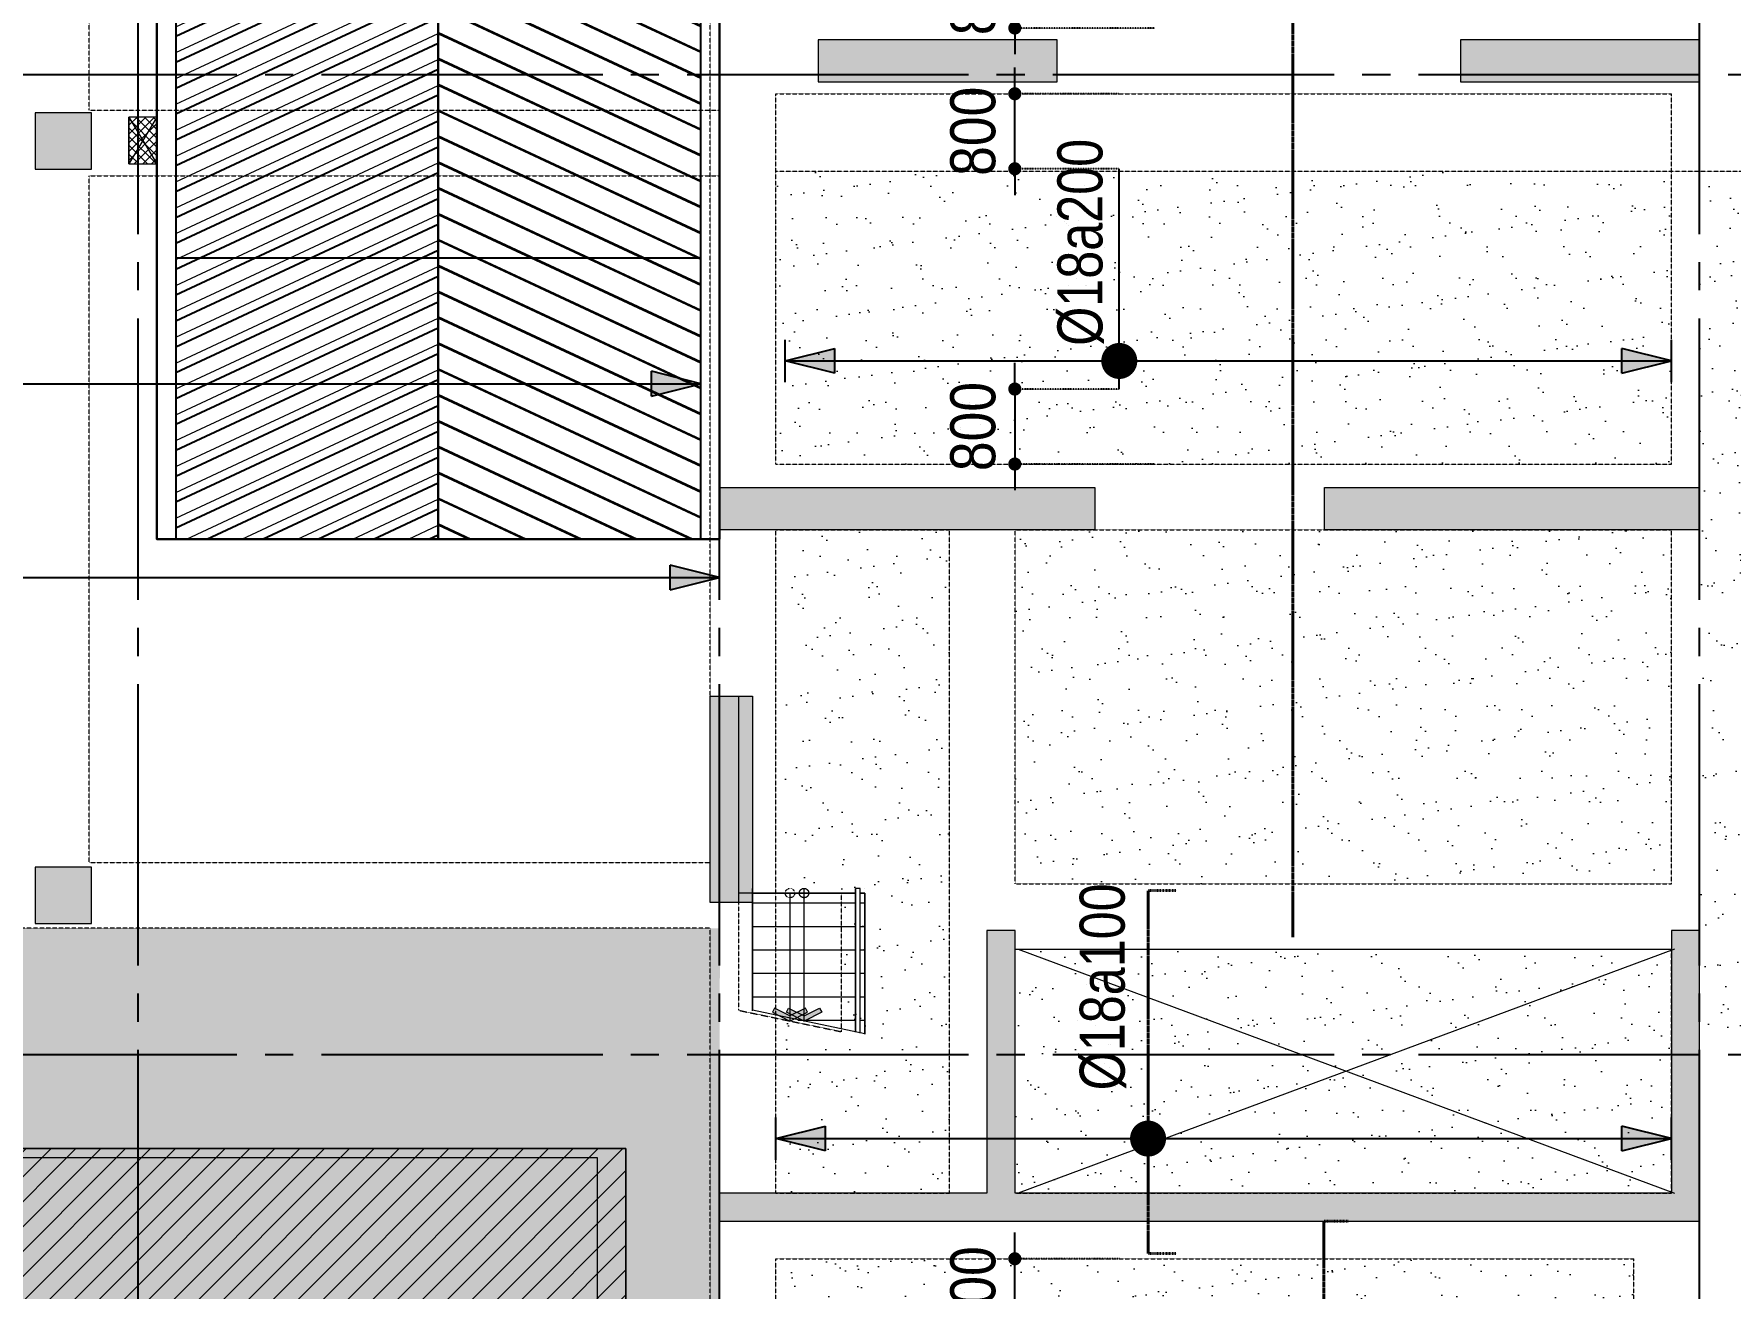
# Model space of a CAD drawing. Header units: millimetres. Extents: x -3819597 to -2591384, y 582389 to 820195.
# Drawn here: x -2696969 to -2678882, y 738094 to 751468 of the extents above; entities that cross this region are included whole.
import ezdxf
from ezdxf.enums import TextEntityAlignment as Align
from ezdxf.xclip import XClip

# ---------------------------------------------------------------- set-up
doc = ezdxf.new("R2010")
doc.units = ezdxf.units.MM
doc.header["$MEASUREMENT"] = 0
doc.header["$XCLIPFRAME"] = 0
for name, pattern in [('CENTER', [2, 1.25, -0.25, 0.25, -0.25]), ('CHG_XX_Damsan_Ham 2$0$CHG_XX_Damsan_Ham 2$0$HIDDEN', [0.375, 0.25, -0.125]), ('CHG_XX_Damsan_Ham 2$0$HIDDEN', [0.375, 0.25, -0.125]), ('CHG_XX_Damsan_Ham 2$0$MB Ham 2$0$Hidden21', [3, 2, -1]), ('CHG_XX_Luoi truc$0$MB_Luoi truc$0$Center101', [13, 10, -1, 1, -1]), ('DOT2', [0.125, 0, -0.125]), ('HIDDEN', [0.375, 0.25, -0.125])]:
    doc.linetypes.add(name, pattern=pattern)
doc.layers.get('0').update_dxf_attribs({"lineweight": 9})
doc.layers.get('Defpoints').update_dxf_attribs({"color": 10, "lineweight": 0})
for name, color, linetype in [('02HN. TEXT B', 1, 'Continuous'), ('08HN. SSS X', 6, 'Continuous'), ('12HN. GRID', 1, 'CENTER'), ('CHG_XX_Cot_Ham 2$0$mb_cot tang 1-3$0$Concrete Line', 6, 'Continuous'), ("CHG_XX_Damsan_Ham 2$0$CHG_XX_Damsan_Ham 2$0$'S_General_Hatch_8", 8, 'Continuous'), ('CHG_XX_Damsan_Ham 2$0$MB Ham 2$0$Staircase', 30, 'Continuous'), ('CHG_XX_Damsan_Ham 2$0$MB Ham 2$0$Staircase Hidden', 34, 'CHG_XX_Damsan_Ham 2$0$MB Ham 2$0$Hidden21'), ('CHG_XX_Luoi truc$0$Grid', 34, 'Continuous'), ('CHG_XX_Luoi truc$0$Grid Line', 8, 'CHG_XX_Luoi truc$0$MB_Luoi truc$0$Center101'), ('dim', 51, 'Continuous')]:
    doc.layers.add(name, color=color, linetype=linetype)
for name, color, linetype, lineweight, plot in [('CHG_XX_Cot_Ham 2$0$NS-Column-H2', 90, 'Continuous', 13, False), ('CHG_XX_Cot_Ham 2$0$NS-Column-H2 @ 1', 90, 'Continuous', 13, False), ('CHG_XX_Cot_Ham 2$0$NS-Column-H2 @ 150', 90, 'Continuous', 13, False)]:
    doc.layers.add(name, color=color, linetype=linetype, lineweight=lineweight, plot=plot)
for name, color, linetype, lineweight in [('CHG_XX_Cot_Ham 2$0$NS-Pier-H2', 150, 'Continuous', 13), ('CHG_XX_Cot_Ham 2$0$NS-Pier-H2 @ 1', 150, 'Continuous', 13), ('CHG_XX_Cot_Ham 2$0$NS-Pier-H2 @ 150', 150, 'Continuous', 13), ("CHG_XX_Damsan_Ham 2$0$'S_General_Hidden_1 Thin", 1, 'CHG_XX_Damsan_Ham 2$0$HIDDEN', 18), ("CHG_XX_Damsan_Ham 2$0$CHG_XX_Damsan_Ham 2$0$'S_General_Hidden_1 Thin", 1, 'CHG_XX_Damsan_Ham 2$0$CHG_XX_Damsan_Ham 2$0$HIDDEN', 18), ('CHG_XX_Damsan_Ham 2$0$CHG_XX_Damsan_Ham 2$0$CHG_XX_Damsan_Ham 2$0$Start lo mo', 3, 'Continuous', 15), ('CHG_XX_Damsan_Ham 2$0$CHG_XX_Damsan_Ham 2$0$DBAO', 3, 'Continuous', 13), ('CHG_XX_Damsan_Ham 2$0$CHG_XX_Damsan_Ham 2$0$HATCH', 154, 'Continuous', 9), ('CHG_XX_Damsan_Ham 2$0$CHG_XX_Damsan_Ham 2$0$mach ngung thi cong', 6, 'Continuous', 13), ('CHG_XX_Damsan_Ham 2$0$CHG_XX_Damsan_Ham 2$0$Start lo mo', 3, 'Continuous', 15), ('CHG_XX_Damsan_Ham 2$0$CHG_XX_Damsan_Ham 2$0$Start net bao', 3, 'Continuous', 18), ('CHG_XX_Damsan_Ham 2$0$HATCH', 57, 'Continuous', 9), ('CHG_XX_Damsan_Ham 2$0$mach ngung thi cong', 6, 'Continuous', 13), ('CHG_XX_Damsan_Ham 2$0$Start hatch', 8, 'Continuous', 25), ('CHG_XX_Damsan_Ham 2$0$tam cap ram', 8, 'Continuous', 5), ('thep chay suot', 5, 'HIDDEN', 40)]:
    doc.layers.add(name, color=color, linetype=linetype, lineweight=lineweight)
doc.styles.add('[HN042014]STYLE', font='arial.ttf', dxfattribs={"width": 0.8})
doc.styles.add('CHG_XX_Luoi truc$0$MB_Luoi truc$0$Grid A-F$0$VNI-HelveCB', font='VHELVCB_0.TTF')
doc.styles.add('MB_Luoi truc$0$Arial_C', font='arial.ttf', dxfattribs={"width": 0.85})
doc.dimstyles.new('200', dxfattribs={"dimscale": 200, "dimtxt": 2.4, "dimasz": 0.7, "dimexe": 0.0003, "dimexo": 0, "dimgap": 1, "dimtad": 1, "dimdec": 0, "dimzin": 12, "dimdsep": 46, "dimtxsty": 'MB_Luoi truc$0$Arial_C', "dimblk": 'MB_Luoi truc$0$_Dot', "dimcen": 0.5, "dimclrd": 256, "dimclre": 8, "dimclrt": 1, "dimadec": 0, "dimazin": 0, "dimtfac": 1, "dimtdec": 0, "dimtix": 1, "dimtmove": 2, "dimatfit": 3, "dimldrblk": 'MB_Luoi truc$0$HTT Arrow 30', "dimfxl": 1, "dimtolj": 1, "dimtzin": 0, "dimlwe": -1, "dimarcsym": 0})

# ---------------------------------------------------------------- blocks, each defined once
blk = doc.blocks.new('*U204')
at = {"layer": '12HN. GRID', "linetype": 'Continuous'}
h = blk.add_hatch(color=256, dxfattribs=at)
h.dxf.hatch_style = 1
h.paths.add_polyline_path([(0, -3275.9), (44, -3099.9), (-44, -3099.9)])
for p, q in [((0, 5024.1), (0, -3275.9)), ((-44, -3099.9), (44, -3099.9)), ((-44, -3099.9), (0, -3275.9)), ((0, -3275.9), (44, -3099.9)), ((-75, -3275.9), (75, -3275.9))]:
    blk.add_line(p, q, dxfattribs=at)
at = {"layer": '02HN. TEXT B', "linetype": 'ByBlock', "style": '[HN042014]STYLE', "width": 0.8, "flags": 8}
blk.add_attdef('0', text='', height=160, dxfattribs=at).set_placement((1102.5, 160), align=Align.MIDDLE_CENTER)
blk.add_attdef('1', text='', height=160, dxfattribs=at).set_placement((164.4, 140), align=Align.MIDDLE_LEFT)
at = {"layer": 'Defpoints', "color": 9, "linetype": 'ByBlock', "style": '[HN042014]STYLE', "width": 0.8, "flags": 9}
for tag, p in [('2', (939.7, 2692.1)), ('3', (939.7, 2287.3)), ('4', (939.7, 1882.6)), ('5', (939.7, 1492.1))]:
    blk.add_attdef(tag, text='', height=250, dxfattribs=at).set_placement(p, align=Align.MIDDLE_CENTER)
blk = doc.blocks.new('MB_Luoi truc$0$_Dot')
at = {"color": 0, "linetype": 'ByBlock', "lineweight": -2}
blk.add_line((-0.5, 0), (-1, 0), dxfattribs=at)
at = {"color": 0, "linetype": 'ByBlock', "const_width": 0.5}
blk.add_lwpolyline([(-0.25, 0, 1), (0.25, 0, 1)], format="xyb", close=True, dxfattribs=at)
blk = doc.blocks.new('*D206')
at = {"layer": 'Defpoints', "color": 0, "transparency": 16777216}
for p in [(-2686509, 738406), (-2685394, 738406), (-2685394, 737406)]:
    blk.add_point(p, dxfattribs=at)
at = {"layer": 'dim', "lineweight": -2, "transparency": 16777216}
for p, q in [((-2686509, 738546), (-2686509, 738686)), ((-2686509, 737406), (-2686509, 738406)), ((-2686509, 737266), (-2686509, 737126))]:
    blk.add_line(p, q, dxfattribs=at)
at = {"layer": 'dim', "color": 8, "linetype": 'DOT2', "transparency": 16777216}
for p, q in [((-2685394, 738406), (-2686509, 738406)), ((-2685394, 737406), (-2686509, 737406))]:
    blk.add_line(p, q, dxfattribs=at)
at = {"layer": 'dim', "lineweight": -2, "transparency": 16777216, "xscale": 140, "yscale": 140, "zscale": 140}
for p, rotation in [((-2686509, 738406), 270), ((-2686509, 737406), 90)]:
    blk.add_blockref('MB_Luoi truc$0$_Dot', p, dxfattribs=dict(at, rotation=rotation))
at = {"layer": 'dim', "color": 1, "transparency": 16777216, "insert": (-2686954, 737906), "char_height": 480, "attachment_point": 5, "rotation": 90, "style": 'MB_Luoi truc$0$Arial_C'}
blk.add_mtext('\\A1;1000', dxfattribs=at)
blk = doc.blocks.new('MB_Luoi truc$0$HTT Arrow 30')
blk.add_hatch(color=256).paths.add_polyline_path([(-2.5, 0.375), (-2.5, -0.375), (0, 0)])
at = {"color": 0, "linetype": 'ByBlock', "lineweight": -2}
for p, q in [((0, 0), (-2.5, 0.375)), ((-2.5, -0.375), (-2.5, 0.375)), ((0, 0), (-2.5, -0.375))]:
    blk.add_line(p, q, dxfattribs=at)
blk = doc.blocks.new('*U688')
at = {"layer": 'thep chay suot', "linetype": 'HIDDEN', "ltscale": 10}
blk.add_line((-8141.9, 0), (3882.9, 0), dxfattribs=at)
at = {"layer": 'thep chay suot', "linetype": 'ByBlock', "ltscale": 0.001}
blk.add_line((3882.9, 0), (3882.9, -87.3), dxfattribs=at)
at = {"layer": '02HN. TEXT B', "linetype": 'ByBlock', "style": '[HN042014]STYLE', "width": 0.8, "flags": 8}
blk.add_attdef('1', text='', height=160, dxfattribs=at).set_placement((-938.4, 185.3), align=Align.MIDDLE_LEFT)
blk.add_attdef('0', text='', height=160, dxfattribs=at).set_placement((-351.3, 10.6), align=Align.MIDDLE_CENTER)
at = {"layer": 'Defpoints', "color": 9, "linetype": 'ByBlock', "style": '[HN042014]STYLE', "width": 0.8, "flags": 9}
for tag, p in [('2', (-7875.4, -1744.7)), ('3', (-7875.4, -2149.5)), ('4', (-7875.4, -2554.3)), ('5', (-7875.4, -2944.7))]:
    blk.add_attdef(tag, text='', height=250, dxfattribs=at).set_placement(p, align=Align.MIDDLE_CENTER)
blk = doc.blocks.new('*D218')
at = {"layer": 'Defpoints', "color": 0, "transparency": 16777216}
for p in [(-2685395, 752330), (-2686509, 751531), (-2685018, 751531)]:
    blk.add_point(p, dxfattribs=at)
at = {"layer": 'dim', "lineweight": -2, "transparency": 16777216}
for p, q in [((-2686509, 752470), (-2686509, 752610)), ((-2686509, 752330), (-2686509, 751531)), ((-2686509, 751391), (-2686509, 751251))]:
    blk.add_line(p, q, dxfattribs=at)
at = {"layer": 'dim', "color": 8, "linetype": 'DOT2', "transparency": 16777216}
for p, q in [((-2685395, 752330), (-2686509, 752330)), ((-2685018, 751531), (-2686509, 751531))]:
    blk.add_line(p, q, dxfattribs=at)
at = {"layer": 'dim', "lineweight": -2, "transparency": 16777216, "xscale": 140, "yscale": 140, "zscale": 140}
for p, rotation in [((-2686509, 752330), 270), ((-2686509, 751531), 90)]:
    blk.add_blockref('MB_Luoi truc$0$_Dot', p, dxfattribs=dict(at, rotation=rotation))
at = {"layer": 'dim', "color": 1, "transparency": 16777216, "insert": (-2686954, 751930), "char_height": 480, "attachment_point": 5, "rotation": 90, "style": 'MB_Luoi truc$0$Arial_C'}
blk.add_mtext('\\A1;800', dxfattribs=at)
blk = doc.blocks.new('*U222')
at = {"layer": '12HN. GRID', "linetype": 'Continuous'}
h = blk.add_hatch(color=256, dxfattribs=at)
h.dxf.hatch_style = 1
h.paths.add_polyline_path([(-44, 1011.4), (44, 1011.4), (0, 1187.4)])
h = blk.add_hatch(color=256, dxfattribs=at)
h.dxf.hatch_style = 1
h.paths.add_polyline_path([(0, -1962.6), (44, -1786.6), (-44, -1786.6)])
at = {"layer": '08HN. SSS X', "linetype": 'ByBlock', "ltscale": 10}
for p, q in [((-100, 0), (683.2, 0)), ((-100, 0), (-100, 0)), ((683.2, 0), (683.2, 0))]:
    blk.add_line(p, q, dxfattribs=at)
at = {"layer": '12HN. GRID', "linetype": 'Continuous'}
for p, q in [((-75, 1187.4), (75, 1187.4)), ((-44, 1011.4), (0, 1187.4)), ((0, 1187.4), (0, -1962.6)), ((0, 1187.4), (44, 1011.4)), ((-44, 1011.4), (44, 1011.4)), ((-44, -1786.6), (44, -1786.6)), ((-44, -1786.6), (0, -1962.6)), ((0, -1962.6), (44, -1786.6)), ((-75, -1962.6), (75, -1962.6))]:
    blk.add_line(p, q, dxfattribs=at)
at = {"layer": '12HN. GRID', "linetype": 'Continuous', "const_width": 64, "flags": 128}
blk.add_lwpolyline([(-32, 0, 1), (32, 0, 1)], format="xyb", close=True, dxfattribs=at)
at = {"layer": '02HN. TEXT B', "linetype": 'ByBlock', "style": '[HN042014]STYLE', "width": 0.8, "flags": 8}
blk.add_attdef('0', text='', height=160, dxfattribs=at).set_placement((1102.5, 160), align=Align.MIDDLE_CENTER)
blk.add_attdef('1', text='', height=160, dxfattribs=at).set_placement((53.8, 140), align=Align.MIDDLE_LEFT)
at = {"layer": 'Defpoints', "color": 9, "linetype": 'ByBlock', "style": '[HN042014]STYLE', "width": 0.8, "flags": 9}
for tag, p in [('2', (1953, 2422.8)), ('3', (1953, 2018)), ('4', (1953, 1613.3)), ('5', (1953, 1222.8))]:
    blk.add_attdef(tag, text='', height=250, dxfattribs=at).set_placement(p, align=Align.MIDDLE_CENTER)
blk = doc.blocks.new('*D220')
at = {"layer": 'Defpoints', "color": 0, "transparency": 16777216}
for p in [(-2686509, 750830), (-2685395, 750830), (-2685395, 750030)]:
    blk.add_point(p, dxfattribs=at)
at = {"layer": 'dim', "lineweight": -2, "transparency": 16777216}
for p, q in [((-2686509, 750970), (-2686509, 751110)), ((-2686509, 750030), (-2686509, 750830)), ((-2686509, 749890), (-2686509, 749750))]:
    blk.add_line(p, q, dxfattribs=at)
at = {"layer": 'dim', "color": 8, "linetype": 'DOT2', "transparency": 16777216}
for p, q in [((-2685395, 750830), (-2686509, 750830)), ((-2685395, 750030), (-2686509, 750030))]:
    blk.add_line(p, q, dxfattribs=at)
at = {"layer": 'dim', "lineweight": -2, "transparency": 16777216, "xscale": 140, "yscale": 140, "zscale": 140}
for p, rotation in [((-2686509, 750830), 270), ((-2686509, 750030), 90)]:
    blk.add_blockref('MB_Luoi truc$0$_Dot', p, dxfattribs=dict(at, rotation=rotation))
at = {"layer": 'dim', "color": 1, "transparency": 16777216, "insert": (-2686954, 750430), "char_height": 480, "attachment_point": 5, "rotation": 90, "style": 'MB_Luoi truc$0$Arial_C'}
blk.add_mtext('\\A1;800', dxfattribs=at)
blk = doc.blocks.new('*D221')
at = {"layer": 'Defpoints', "color": 0, "transparency": 16777216}
for p in [(-2685395, 747681), (-2686509, 746881), (-2685018, 746881)]:
    blk.add_point(p, dxfattribs=at)
at = {"layer": 'dim', "lineweight": -2, "transparency": 16777216}
for p, q in [((-2686509, 747821), (-2686509, 747961)), ((-2686509, 747681), (-2686509, 746881)), ((-2686509, 746741), (-2686509, 746601))]:
    blk.add_line(p, q, dxfattribs=at)
at = {"layer": 'dim', "color": 8, "linetype": 'DOT2', "transparency": 16777216}
for p, q in [((-2685395, 747681), (-2686509, 747681)), ((-2685018, 746881), (-2686509, 746881))]:
    blk.add_line(p, q, dxfattribs=at)
at = {"layer": 'dim', "lineweight": -2, "transparency": 16777216, "xscale": 140, "yscale": 140, "zscale": 140}
for p, rotation in [((-2686509, 747681), 270), ((-2686509, 746881), 90)]:
    blk.add_blockref('MB_Luoi truc$0$_Dot', p, dxfattribs=dict(at, rotation=rotation))
at = {"layer": 'dim', "color": 1, "transparency": 16777216, "insert": (-2686954, 747281), "char_height": 480, "attachment_point": 5, "rotation": 90, "style": 'MB_Luoi truc$0$Arial_C'}
blk.add_mtext('\\A1;800', dxfattribs=at)
blk = doc.blocks.new('*U714')
at = {"layer": '12HN. GRID', "linetype": 'Continuous'}
h = blk.add_hatch(color=256, dxfattribs=at)
h.dxf.hatch_style = 1
h.paths.add_polyline_path([(-44, 1146.9), (44, 1146.9), (0, 1322.9)])
h = blk.add_hatch(color=256, dxfattribs=at)
h.dxf.hatch_style = 1
h.paths.add_polyline_path([(0, -1860.4), (44, -1684.4), (-44, -1684.4)])
for p, q in [((-75, 1322.9), (75, 1322.9)), ((-44, 1146.9), (0, 1322.9)), ((0, 1322.9), (0, -1860.4)), ((0, 1322.9), (44, 1146.9)), ((-44, 1146.9), (44, 1146.9)), ((-44, -1684.4), (44, -1684.4)), ((-44, -1684.4), (0, -1860.4)), ((0, -1860.4), (44, -1684.4)), ((-75, -1860.4), (75, -1860.4))]:
    blk.add_line(p, q, dxfattribs=at)
at = {"layer": '12HN. GRID', "linetype": 'Continuous', "const_width": 64, "flags": 128}
blk.add_lwpolyline([(-32, 0, 1), (32, 0, 1)], format="xyb", close=True, dxfattribs=at)
at = {"layer": 'thep chay suot', "linetype": 'HIDDEN', "ltscale": 10}
blk.add_line((-408.6, 0), (881.7, 0), dxfattribs=at)
at = {"layer": 'thep chay suot', "linetype": 'ByBlock', "ltscale": 0.001}
for p, q in [((-408.6, 0), (-408.6, -100)), ((881.7, 0), (881.7, -100))]:
    blk.add_line(p, q, dxfattribs=at)
at = {"layer": '02HN. TEXT B', "linetype": 'ByBlock', "style": '[HN042014]STYLE', "width": 0.8, "flags": 8}
blk.add_attdef('1', text='', height=160, dxfattribs=at).set_placement((171.5, 163.1), align=Align.MIDDLE_LEFT)
blk.add_attdef('0', text='', height=160, dxfattribs=at).set_placement((-351.3, 54.8), align=Align.MIDDLE_CENTER)
at = {"layer": 'Defpoints', "color": 9, "linetype": 'ByBlock', "style": '[HN042014]STYLE', "width": 0.8, "flags": 9}
for tag, p in [('2', (-12728.3, -2095.1)), ('3', (-12728.3, -2499.8)), ('4', (-12728.3, -2904.6)), ('5', (-12728.3, -3295.1))]:
    blk.add_attdef(tag, text='', height=250, dxfattribs=at).set_placement(p, align=Align.MIDDLE_CENTER)
blk = doc.blocks.new('*U1036')
at = {"layer": 'CHG_XX_Cot_Ham 2$0$NS-Column-H2 @ 1'}
h = blk.add_hatch(color=256, dxfattribs=at)
h.dxf.hatch_style = 1
h.paths.add_polyline_path([(-300, -300), (-300, 300), (300, 300), (300, -300)])
at = {"layer": 'CHG_XX_Cot_Ham 2$0$NS-Column-H2 @ 150'}
h = blk.add_hatch(color=256, dxfattribs=at)
h.dxf.hatch_style = 1
h.paths.add_polyline_path([(-300, -300), (-300, 300), (300, 300), (300, -300)])
blk = doc.blocks.new('CHG_XX_Cot_Ham 2$0$HoBoi_C600x600')
at = {"layer": 'CHG_XX_Cot_Ham 2$0$NS-Column-H2'}
blk.add_lwpolyline([(300, -300), (300, 300), (-300, 300), (-300, -300)], close=True, dxfattribs=at)
blk.add_blockref('*U1036', (0, 0), dxfattribs=at)
blk = doc.blocks.new('*U1035')
at = {"layer": 'CHG_XX_Cot_Ham 2$0$NS-Pier-H2 @ 1'}
h = blk.add_hatch(color=256, dxfattribs=at)
h.dxf.hatch_style = 1
h.paths.add_polyline_path([(450, 0), (0, 0), (0, -2550), (450, -2550)])
at = {"layer": 'CHG_XX_Cot_Ham 2$0$NS-Pier-H2 @ 150'}
h = blk.add_hatch(color=256, dxfattribs=at)
h.dxf.hatch_style = 1
h.paths.add_polyline_path([(450, 0), (0, 0), (0, -2550), (450, -2550)])
blk = doc.blocks.new('CHG_XX_Cot_Ham 2$0$Block A_C450x2250')
at = {"layer": 'CHG_XX_Cot_Ham 2$0$NS-Pier-H2'}
blk.add_lwpolyline([(450, -2550), (0, -2550), (0, 0), (450, 0)], close=True, dxfattribs=at)
blk.add_blockref('*U1035', (0, 0), dxfattribs=at)
blk = doc.blocks.new('CHG_XX_Cot_Ham 2$0$Block B_Core wall')
at = {"layer": 'CHG_XX_Cot_Ham 2$0$NS-Pier-H2'}
for points in [[(-7300, 300), (-7300, 3100), (-7600, 3100), (-7600, 300)], [(0, 300), (0, 3100), (-300, 3100), (-300, 300)], [(0, 0), (0, 300), (-10450, 300), (-10450, 0)]]:
    blk.add_hatch(color=256, dxfattribs=at).paths.add_polyline_path(points)
for p, q in [((-7300, 3100), (-7600, 3100)), ((-7600, 3100), (-7600, 300)), ((-7300, 300), (-7300, 3100)), ((-300, 3100), (-300, 300)), ((0, 3100), (-300, 3100)), ((0, 0), (0, 3100)), ((-7600, 300), (-10450, 300)), ((-10450, 300), (-10450, 0)), ((-300, 300), (-7300, 300)), ((-10450, 0), (0, 0))]:
    blk.add_line(p, q, dxfattribs=at)
blk = doc.blocks.new('CHG_XX_Cot_Ham 2$0$Block A_C10450x300')
at = {"layer": 'CHG_XX_Cot_Ham 2$0$NS-Pier-H2'}
h = blk.add_hatch(color=256, dxfattribs=at)
h.dxf.hatch_style = 1
h.paths.add_polyline_path([(6450, 0), (6450, -450), (10450, -450), (10450, 0)])
h.paths.add_polyline_path([(4000, -450), (4000, 0), (0, 0), (0, -450)])
for points in [[(0, 0), (4000, 0), (4000, -450), (0, -450)], [(6450, 0), (10450, 0), (10450, -450), (6450, -450)]]:
    blk.add_lwpolyline(points, close=True, dxfattribs=at)
blk = doc.blocks.new('*U1029')
at = {"layer": 'CHG_XX_Luoi truc$0$Grid Line'}
blk.add_line((0, 0), (0, 608), dxfattribs=at)
at = {"layer": 'CHG_XX_Luoi truc$0$Grid', "lineweight": -2, "style": 'CHG_XX_Luoi truc$0$MB_Luoi truc$0$Grid A-F$0$VNI-HelveCB'}
for tag, p in [('GRIDSUB', (0, 617)), ('GRID', (0, -9))]:
    blk.add_attdef(tag, text='', height=5, dxfattribs=at).set_placement(p, align=Align.MIDDLE)
blk = doc.blocks.new('*U1031')
at = {"layer": 'CHG_XX_Luoi truc$0$Grid Line'}
blk.add_line((0, 0), (0, 438), dxfattribs=at)
at = {"layer": 'CHG_XX_Luoi truc$0$Grid', "lineweight": -2, "style": 'CHG_XX_Luoi truc$0$MB_Luoi truc$0$Grid A-F$0$VNI-HelveCB'}
for tag, p in [('GRIDSUB', (0, 447)), ('GRID', (0, -9))]:
    blk.add_attdef(tag, text='', height=5, dxfattribs=at).set_placement(p, align=Align.MIDDLE)
blk = doc.blocks.new('CHG_XX_Luoi truc')
at = {"layer": 'CHG_XX_Luoi truc$0$Grid', "xscale": 300, "yscale": 300, "zscale": 300}
for p in [(70650, -12747), (76850, -12747), (87300, -12747)]:
    blk.add_blockref('*U1029', p, dxfattribs=at)
at = {"layer": 'CHG_XX_Luoi truc$0$Grid', "xscale": 300.0000000000013, "yscale": 300.0000000000013, "zscale": 300.0000000000013, "rotation": 90}
for p in [(110703, 141050), (110703, 130600)]:
    blk.add_blockref('*U1031', p, dxfattribs=at)
blk = doc.blocks.new('*U1039')
at = {"layer": 'CHG_XX_Cot_Ham 2$0$NS-Pier-H2 @ 1'}
h = blk.add_hatch(color=256, dxfattribs=at)
h.dxf.hatch_style = 1
h.paths.add_polyline_path([(77200, 134425), (76750, 134425), (76750, 132225), (77200, 132225)])
at = {"layer": 'CHG_XX_Cot_Ham 2$0$NS-Pier-H2 @ 150'}
h = blk.add_hatch(color=256, dxfattribs=at)
h.dxf.hatch_style = 1
h.paths.add_polyline_path([(77200, 134425), (76750, 134425), (76750, 132225), (77200, 132225)])
blk = doc.blocks.new('CHG_XX_Cot_Ham 2')
at = {"layer": 'CHG_XX_Cot_Ham 2$0$NS-Column-H2'}
h = blk.add_hatch(dxfattribs=at)
h.set_pattern_fill('ANSI37', color=256, scale=20.833333, angle=270, style=0)
h.set_pattern_definition([(315, (-339307.24, -98714.44), (46.772167, 46.772167), []), (45, (-339307.24, -98714.44), (-46.772167, 46.772167), [])])
h.paths.add_polyline_path([(70550, 140100.4), (70550, 140600.5), (70850, 140600.5), (70850, 140100.4)])
at = {"layer": 'CHG_XX_Cot_Ham 2$0$NS-Pier-H2'}
h = blk.add_hatch(color=256, dxfattribs=at)
h.dxf.hatch_style = 1
h.paths.add_polyline_path([(99639.2, 163400), (-10900, 163400), (-10900, 85450), (-300, 85450), (-300, 84050), (32350, 84050), (32350, -9000), (103575.5, -9000), (106050, -6022), (106050, 158254.3)])
h.paths.add_polyline_path([(99533.7, 163100), (105750, 158110.4), (105750, 90450), (105650, 90450), (105750, 90450), (105750, 13850), (105750, 13722.3), (105750, -5913.6), (103434.7, -8700), (93599.8, -8700), (93299.8, -8700), (32650, -8700), (32650, 84350), (0, 84350), (0, 85750), (-10600, 85750), (-10600, 163100), (93600, 163100)], flags=16)
at = {"layer": 'CHG_XX_Cot_Ham 2$0$NS-Column-H2'}
blk.add_lwpolyline([(70850, 140600.5), (70550, 140600.5), (70550, 140100.5), (70850, 140100.5), (70850, 140600.5), (70550, 140100.5), (70550, 140600.5), (70850, 140100.5)], dxfattribs=at)
at = {"layer": 'CHG_XX_Cot_Ham 2$0$NS-Pier-H2'}
for points in [[(77050, 132225), (76750, 132225), (76750, 134425), (77050, 134425)], [(76750, 134425), (77200, 134425), (77200, 132225), (76750, 132225)]]:
    blk.add_lwpolyline(points, close=True, dxfattribs=at)
at = {"layer": 'CHG_XX_Cot_Ham 2$0$mb_cot tang 1-3$0$Concrete Line'}
blk.add_blockref('CHG_XX_Cot_Ham 2$0$Block B_Core wall', (87300, 128825), dxfattribs=at)
at = {"layer": 'CHG_XX_Cot_Ham 2$0$NS-Column-H2'}
for p in [(69850, 140344.1), (69850, 132300)]:
    blk.add_blockref('CHG_XX_Cot_Ham 2$0$HoBoi_C600x600', p, dxfattribs=at)
at = {"layer": 'CHG_XX_Cot_Ham 2$0$NS-Pier-H2'}
for name in ['CHG_XX_Luoi truc', '*U1039']:
    blk.add_blockref(name, (0, 0), dxfattribs=at)
at = {"layer": 'CHG_XX_Cot_Ham 2$0$NS-Pier-H2', "xscale": -1, "rotation": 90}
for p in [(77900, 141425), (84750, 141425)]:
    blk.add_blockref('CHG_XX_Cot_Ham 2$0$Block A_C450x2250', p, dxfattribs=at)
at = {"layer": 'CHG_XX_Cot_Ham 2$0$NS-Pier-H2', "rotation": 180}
blk.add_blockref('CHG_XX_Cot_Ham 2$0$Block A_C10450x300', (87300, 136200), dxfattribs=at)
blk = doc.blocks.new('CHG_XX_Damsan_Ham 2$0$CHG_XX_Damsan_Ham 2$0$CHG_XX_Damsan_Ham 2$0$MB Ham 2$0$Arrow 60')
at = {"linetype": 'ByBlock', "lineweight": -2}
h = blk.add_hatch(color=0, dxfattribs=at)
h.paths.add_polyline_path([(1.88, 0.94), (1.65, 1.38), (0, 0.56), (-1.65, 1.38), (-1.88, 0.94), (0, 0)], flags=17)
h.paths.add_polyline_path([(1.65, 1.38), (1.88, 0.94), (0, 0), (-1.88, 0.94), (-1.65, 1.38), (0, 0.56)])
blk.add_hatch(color=0, dxfattribs=at).paths.add_polyline_path([(1.65, 1.38), (1.88, 0.94), (0, 0), (-1.88, 0.94), (-1.65, 1.38), (0, 0.56)])
at = {"color": 0, "linetype": 'ByBlock', "lineweight": -2}
blk.add_lwpolyline([(1.65, 1.38), (1.88, 0.94), (0, 0), (-1.88, 0.94), (-1.65, 1.38), (0, 0.56)], close=True, dxfattribs=at)
blk = doc.blocks.new('CHG_XX_Damsan_Ham 2$0$A$C2E244298')
at = {"layer": 'CHG_XX_Damsan_Ham 2$0$Start hatch'}
h = blk.add_hatch(dxfattribs=at)
h.set_pattern_fill('_USER', color=256, scale=250, angle=335, pattern_type=0)
h.set_pattern_definition([(335, (2e-10, 1500), (105.65457, 226.57695), [])])
h.paths.add_polyline_path([(73850, 136100), (76650, 136100), (76650, 146332), (73850, 145813)])
h = blk.add_hatch(dxfattribs=at)
h.set_pattern_fill('_USER', color=256, scale=250, angle=335, pattern_type=0)
h.set_pattern_definition([(205, (147703.1, 1500), (-105.65457, 226.57695), [])])
h.paths.add_polyline_path([(73850, 145813), (71052, 145293), (71050, 136100), (73850, 136100)])
for p, q in [((76850, 136100), (76850, 146370)), ((70850, 145256), (70850, 136100)), ((70850, 136100), (76850, 136100))]:
    blk.add_line(p, q, dxfattribs=at)
for points in [[(76850, 146370), (76850, 136100), (70850, 136100), (70850, 145256)], [(71050, 139100), (76650, 139100)]]:
    blk.add_lwpolyline(points, dxfattribs=at)
for points in [[(73850, 136100), (76650, 136100), (76650, 146332), (73850, 145813)], [(71050, 136100), (73850, 136100), (73850, 145813), (71050, 145293)]]:
    blk.add_lwpolyline(points, close=True, dxfattribs=at)
blk = doc.blocks.new('CHG_XX_Damsan_Ham 2$0$MB Ham 2$0$Arrow 60')
at = {"linetype": 'ByBlock', "lineweight": -2}
h = blk.add_hatch(color=0, dxfattribs=at)
h.paths.add_polyline_path([(1.88, 0.94), (1.65, 1.38), (0, 0.56), (-1.65, 1.38), (-1.88, 0.94), (0, 0)], flags=17)
h.paths.add_polyline_path([(1.65, 1.38), (1.88, 0.94), (0, 0), (-1.88, 0.94), (-1.65, 1.38), (0, 0.56)])
blk.add_hatch(color=0, dxfattribs=at).paths.add_polyline_path([(1.65, 1.38), (1.88, 0.94), (0, 0), (-1.88, 0.94), (-1.65, 1.38), (0, 0.56)])
at = {"color": 0, "linetype": 'ByBlock', "lineweight": -2}
blk.add_lwpolyline([(1.65, 1.38), (1.88, 0.94), (0, 0), (-1.88, 0.94), (-1.65, 1.38), (0, 0.56)], close=True, dxfattribs=at)
blk = doc.blocks.new('CHG_XX_Damsan_Ham 2$0$MB Ham 2$0$Dot')
at = {"linetype": 'ByBlock', "lineweight": -2}
h = blk.add_hatch(color=0, dxfattribs=at)
edge = h.paths.add_edge_path()
edge.add_arc((0, 0), 0.5, 0, 360)
at = {"color": 0, "linetype": 'ByBlock', "lineweight": -2}
blk.add_line((0, -1), (0, 1), dxfattribs=at)
blk.add_circle((0, 0), 0.5, dxfattribs=at)
blk = doc.blocks.new('*U966')
at = {"layer": 'CHG_XX_Damsan_Ham 2$0$tam cap ram'}
h = blk.add_hatch(dxfattribs=at)
h.set_pattern_fill('_USER', color=256, scale=250, angle=90, pattern_type=0)
h.set_pattern_definition([(90, (2200, 2550), (-250, 2e-14), [])])
h.paths.add_polyline_path([(1200, 2550), (3200, 2550), (3200, 1450), (1200, 1450)])
h.paths.add_polyline_path([(1200, 1400), (3200, 1400), (3200, 1350), (1200, 1350)])
h.paths.add_polyline_path([(1200, 1200), (3200, 1200), (3200, 1150), (1200, 1150)])
h.paths.add_polyline_path([(1200, 1100), (3200, 1100), (3200, 0), (1200, 0)])
at = {"layer": 'CHG_XX_Damsan_Ham 2$0$MB Ham 2$0$Staircase'}
for p, q in [((1200, 0), (1200, 1100)), ((3200, 0), (3200, 1100)), ((0, 0), (4400, 0))]:
    blk.add_line(p, q, dxfattribs=at)
at = {"layer": 'CHG_XX_Damsan_Ham 2$0$MB Ham 2$0$Staircase Hidden'}
for p, q in [((4400, 2550), (4400, 0)), ((4400, 1200), (4400, 1350))]:
    blk.add_line(p, q, dxfattribs=at)
at = {"layer": 'CHG_XX_Damsan_Ham 2$0$tam cap ram'}
for p, q in [((0, 0), (0, 2550)), ((0, 2550), (4400, 2550)), ((1200, 1450), (1200, 2550)), ((1598, 1350), (1848, 2550)), ((1700, 1350), (1950, 2550)), ((3200, 1450), (3200, 2550)), ((600, 550), (600, 2000)), ((600, 2000), (3800, 2000)), ((3800, 550), (3800, 2000)), ((1100, 1100), (1100, 1450)), ((1100, 1450), (3300, 1450)), ((3300, 1100), (3300, 1450)), ((1150, 1150), (1150, 1400)), ((1150, 1400), (3250, 1400)), ((1200, 1150), (1200, 1400)), ((1200, 1400), (1200, 1350)), ((1200, 1350), (3200, 1350)), ((3200, 1150), (3200, 1400)), ((3250, 1150), (3250, 1400)), ((1100, 1100), (3300, 1100)), ((1150, 1150), (3250, 1150)), ((1200, 1200), (3200, 1200)), ((1200, 1200), (1200, 1150)), ((600, 550), (3800, 550))]:
    blk.add_line(p, q, dxfattribs=at)
for points in [[(1200, 2550), (3200, 2550), (3200, 1450), (1200, 1450)], [(1200, 1400), (3200, 1400), (3200, 1350), (1200, 1350)], [(1200, 1200), (3200, 1200), (3200, 1150), (1200, 1150)], [(1200, 1100), (3200, 1100), (3200, 0), (1200, 0)]]:
    blk.add_lwpolyline(points, close=True, dxfattribs=at)
for centre, start, end in [((1200, 1350), 90, 180), ((3200, 1350), 0, 90), ((1200, 1200), 180, 270), ((3200, 1200), 270, 0)]:
    blk.add_arc(centre, 1200, start, end, dxfattribs=at)
at = {"layer": 'CHG_XX_Damsan_Ham 2$0$tam cap ram', "yscale": 100, "zscale": 100}
for name, p, xscale, rotation in [('CHG_XX_Damsan_Ham 2$0$MB Ham 2$0$Arrow 60', (1835, 2000), 100, 270), ('CHG_XX_Damsan_Ham 2$0$MB Ham 2$0$Dot', (3200, 2000), 100, 270), ('CHG_XX_Damsan_Ham 2$0$MB Ham 2$0$Arrow 60', (3200, 550), -100, 90)]:
    blk.add_blockref(name, p, dxfattribs=dict(at, xscale=xscale, rotation=rotation))
blk = doc.blocks.new('CHG_XX_Damsan_Ham 2$0$ArchStaireH2')
at = {"layer": 'CHG_XX_Damsan_Ham 2$0$tam cap ram'}
h = blk.add_hatch(dxfattribs=at)
h.set_pattern_fill('_USER', color=256, scale=250, angle=335, pattern_type=0)
h.set_pattern_definition([(335, (-12250, -139550), (105.65457, 226.57695), [])])
h.paths.add_polyline_path([(61600, -4950), (64400, -4950), (64400, 5282), (61600, 4763)])
h = blk.add_hatch(dxfattribs=at)
h.set_pattern_fill('_USER', color=256, scale=250, angle=335, pattern_type=0)
h.set_pattern_definition([(205, (135453.1, -139550), (-105.65457, 226.57695), [])])
h.paths.add_polyline_path([(61600, 4763), (58802, 4243), (58800, -4950), (61600, -4950)])
for p, q in [((66150, -8725), (66100, -8725)), ((66150, -10225), (66150, -8725))]:
    blk.add_line(p, q, dxfattribs=at)
for points in [[(66100, -10215), (66100, -8675), (66050, -8675), (66050, -10204)], [(64950, -8725), (64950, -9975)]]:
    blk.add_lwpolyline(points, dxfattribs=at)
at = {"layer": 'CHG_XX_Damsan_Ham 2$0$CHG_XX_Damsan_Ham 2$0$Start net bao'}
blk.add_blockref('CHG_XX_Damsan_Ham 2$0$A$C2E244298', (-12250, -141050), dxfattribs=at)
at = {"layer": 'CHG_XX_Damsan_Ham 2$0$tam cap ram'}
ref = blk.add_blockref('*U966', (67500, -11925), dxfattribs=dict(at, rotation=90))
XClip(ref).set_block_clipping_path([(3250, 1350), (3249.9999999999, 2550), (1945, 2550), (1695, 1350)])
blk = doc.blocks.new('CHG_XX_Damsan_Ham 2', base_point=(3089256, -609981))
at = {"layer": "CHG_XX_Damsan_Ham 2$0$CHG_XX_Damsan_Ham 2$0$'S_General_Hatch_8"}
h = blk.add_hatch(dxfattribs=at)
h.set_pattern_fill('CROSS', color=256, scale=2000)
edge = h.paths.add_edge_path()
edge.add_line((76750, 42625), (76750, 65250))
edge.add_line((76750, 65250), (76750, 65850))
edge.add_line((76750, 65850), (77900, 65850))
edge.add_line((77900, 65850), (77900, 89350))
edge.add_line((77900, 89350), (76850, 89350))
edge.add_line((76850, 89350), (76850, 90650))
edge.add_line((76850, 90650), (76852, 131950))
edge.add_line((76852, 131950), (51950, 131950))
edge.add_line((51950, 131950), (51950, 130600))
edge.add_line((51950, 130600), (22700, 130600))
edge.add_line((22700, 130600), (22700, 84050))
edge.add_line((22700, 84050), (32350, 84050))
edge.add_line((32350, 84050), (32350, 22700))
edge.add_line((32350, 22700), (76500, 22700))
edge.add_line((76500, 22700), (76500, 23518))
edge.add_line((76500, 23518), (76750, 23518))
edge.add_line((76750, 23518), (76750, 42625))
edge.add_line((76750, 42625), (76750, 43198))
at = {"layer": 'CHG_XX_Damsan_Ham 2$0$CHG_XX_Damsan_Ham 2$0$HATCH'}
h = blk.add_hatch(dxfattribs=at)
h.set_pattern_fill('ANSI31', color=256, scale=1500)
h.set_pattern_definition([(45, (-2702289.21, 609981.01), (-132.582521, 132.582521), [])])
h.paths.add_polyline_path([(32350, 25700), (73852, 25700), (73852, 127600), (25700, 127600), (25700, 84350), (23700, 84350), (23700, 129600), (75851, 129600), (75851, 23700), (32350, 23700)])
at = {"layer": 'CHG_XX_Damsan_Ham 2$0$HATCH'}
h = blk.add_hatch(dxfattribs=at)
h.set_pattern_fill('AR-SAND', color=256, scale=262.5)
h.paths.add_polyline_path([(87000, 140025), (77450, 140025), (77450, 136900), (87000, 136900)])
h = blk.add_hatch(dxfattribs=at)
h.set_pattern_fill('AR-SAND', color=256, scale=262.5)
h.paths.add_polyline_path([(90700, 139900), (87300, 139900), (87300, 130600), (90700, 130600)])
h = blk.add_hatch(dxfattribs=at)
h.set_pattern_fill('AR-SAND', color=256, scale=262.5)
h.paths.add_polyline_path([(79300, 136200), (77550, 136200), (77550, 132325), (77550, 132325, -1), (77650, 132325), (78150, 132325), (78150, 130846), (77550, 130971), (77550, 130600), (79300, 130600)])
h = blk.add_hatch(dxfattribs=at)
h.set_pattern_fill('AR-SAND', color=256, scale=262.5)
h.paths.add_polyline_path([(87000, 136200), (83300, 136200), (80000, 136200), (80000, 132425), (87000, 132425)])
h = blk.add_hatch(dxfattribs=at)
h.set_pattern_fill('AR-SAND', color=256, scale=262.5)
h.paths.add_polyline_path([(86995, 131717), (80007, 131717), (80007, 130600), (86995, 130600)])
h = blk.add_hatch(dxfattribs=at)
h.set_pattern_fill('AR-SAND', color=256, scale=262.5)
h.paths.add_polyline_path([(79300, 130600), (77550, 130600), (77550, 129125), (79300, 129125)])
h = blk.add_hatch(dxfattribs=at)
h.set_pattern_fill('AR-SAND', color=256, scale=262.5)
h.paths.add_polyline_path([(86995, 130600), (80007, 130600), (80007, 129151), (86995, 129151)])
h = blk.add_hatch(dxfattribs=at)
h.set_pattern_fill('AR-SAND', color=256, scale=262.5)
h.paths.add_polyline_path([(86600, 128425), (77550, 128425), (77550, 125550), (86600, 125550)])
at = {"layer": "CHG_XX_Damsan_Ham 2$0$'S_General_Hidden_1 Thin", "ltscale": 10}
blk.add_line((78150, 132325), (77050, 132325), dxfattribs=at)
for points in [[(77050, 132325), (77050, 131075), (78150, 130846), (78150, 132325)], [(77600, 132325), (77600, 130960)]]:
    blk.add_lwpolyline(points, dxfattribs=at)
blk.add_circle((77600, 132325), 50, dxfattribs=at)
at = {"layer": "CHG_XX_Damsan_Ham 2$0$CHG_XX_Damsan_Ham 2$0$'S_General_Hidden_1 Thin", "ltscale": 10}
for p, q in [((70125, 140675), (70125, 148000)), ((76750, 132650), (76750, 148000)), ((77450, 136900), (77450, 140850)), ((77450, 140850), (87000, 140849)), ((87000, 136900), (87000, 140849)), ((70125, 140675), (76850, 140675)), ((77450, 140025), (90700, 140025)), ((70125, 132650), (70125, 139975)), ((70125, 139975), (76850, 139975)), ((77450, 136900), (87000, 136900)), ((77450, 129125), (77450, 136200)), ((77450, 136200), (79300, 136200)), ((79300, 129125), (79300, 136200)), ((80000, 132425), (80000, 136200)), ((80000, 136200), (87000, 136200)), ((87000, 132425), (87000, 136200)), ((70125, 132650), (76750, 132650)), ((80000, 132425), (87000, 132425)), ((76750, 131950), (51950, 131950)), ((76750, 89350), (76750, 131950)), ((80000, 129125), (80000, 131725)), ((87000, 129125), (87000, 131725)), ((77450, 129125), (79300, 129125)), ((80000, 129125), (87000, 129125)), ((77450, 123100), (77450, 128425)), ((77450, 128425), (86600, 128425)), ((86600, 123100), (86600, 128425))]:
    blk.add_line(p, q, dxfattribs=at)
at = {"layer": "CHG_XX_Damsan_Ham 2$0$CHG_XX_Damsan_Ham 2$0$'S_General_Hidden_1 Thin", "linetype": 'Continuous', "ltscale": 1400}
blk.add_line((78150, 132325), (77050, 132325), dxfattribs=at)
at = {"layer": "CHG_XX_Damsan_Ham 2$0$CHG_XX_Damsan_Ham 2$0$'S_General_Hidden_1 Thin", "ltscale": 10}
blk.add_lwpolyline([(77050, 132325), (77050, 131075), (78150, 130846), (78150, 132325)], dxfattribs=at)
at = {"layer": "CHG_XX_Damsan_Ham 2$0$CHG_XX_Damsan_Ham 2$0$'S_General_Hidden_1 Thin", "linetype": 'Continuous', "ltscale": 1400}
blk.add_lwpolyline([(77600, 132325), (77600, 130960)], dxfattribs=at)
at = {"layer": "CHG_XX_Damsan_Ham 2$0$CHG_XX_Damsan_Ham 2$0$'S_General_Hidden_1 Thin", "ltscale": 10}
blk.add_circle((77600, 132325), 50, dxfattribs=at)
at = {"layer": 'CHG_XX_Damsan_Ham 2$0$CHG_XX_Damsan_Ham 2$0$CHG_XX_Damsan_Ham 2$0$Start lo mo'}
for p, q in [((80000, 131725), (87000, 131725)), ((87032, 131725), (80032, 129125)), ((80032, 131725), (87032, 129125))]:
    blk.add_line(p, q, dxfattribs=at)
at = {"layer": 'CHG_XX_Damsan_Ham 2$0$CHG_XX_Damsan_Ham 2$0$HATCH'}
blk.add_lwpolyline([(32350, 25700), (73852, 25700), (73852, 127600), (25700, 127600), (25700, 84350), (23700, 84350), (23700, 129600), (75851, 129600), (75851, 23700), (32350, 23700), (32350, 25700)], dxfattribs=at)
at = {"layer": 'CHG_XX_Damsan_Ham 2$0$CHG_XX_Damsan_Ham 2$0$mach ngung thi cong'}
blk.add_lwpolyline([(23700, 90148), (-100, 90150), (-100, 153400), (99650, 153400), (99650, 71950), (75851, 71950), (75851, 88800), (75851, 88800), (75851, 129600), (23700, 129600)], close=True, dxfattribs=at)
at = {"layer": 'CHG_XX_Damsan_Ham 2$0$CHG_XX_Damsan_Ham 2$0$Start lo mo'}
blk.add_line((80000, 131725), (87000, 131725), dxfattribs=at)
at = {"layer": 'CHG_XX_Damsan_Ham 2$0$mach ngung thi cong'}
blk.add_lwpolyline([(23900, 90148), (-100, 90150), (-100, 153400), (99650, 153400), (99650, 71950), (75549, 71950), (75549, 88800), (75549, 88800), (75549, 129500), (23900, 129500)], close=True, dxfattribs=at)
at = {"layer": "CHG_XX_Damsan_Ham 2$0$CHG_XX_Damsan_Ham 2$0$'S_General_Hidden_1 Thin", "linetype": 'Continuous', "ltscale": 1400, "xscale": -100, "yscale": 100, "zscale": 100}
blk.add_blockref('CHG_XX_Damsan_Ham 2$0$CHG_XX_Damsan_Ham 2$0$CHG_XX_Damsan_Ham 2$0$MB Ham 2$0$Arrow 60', (77600, 130960), dxfattribs=at)
at = {"layer": 'CHG_XX_Damsan_Ham 2$0$CHG_XX_Damsan_Ham 2$0$DBAO'}
blk.add_blockref('CHG_XX_Cot_Ham 2', (0, 0), dxfattribs=at)
at = {"layer": 'CHG_XX_Damsan_Ham 2$0$HATCH'}
for name, p in [('CHG_XX_Cot_Ham 2', (0, 0)), ('CHG_XX_Damsan_Ham 2$0$ArchStaireH2', (12250, 141050))]:
    blk.add_blockref(name, p, dxfattribs=at)
blk = doc.blocks.new('*U897')
at = {"layer": '12HN. GRID', "linetype": 'Continuous'}
h = blk.add_hatch(color=256, dxfattribs=at)
h.dxf.hatch_style = 1
h.paths.add_polyline_path([(0, -5765.4), (44, -5589.4), (-44, -5589.4)])
for p, q in [((0, 2467.9), (0, -5765.4)), ((-44, -5589.4), (44, -5589.4)), ((-44, -5589.4), (0, -5765.4)), ((0, -5765.4), (44, -5589.4)), ((-75, -5765.4), (75, -5765.4))]:
    blk.add_line(p, q, dxfattribs=at)
at = {"layer": '02HN. TEXT B', "linetype": 'ByBlock', "style": '[HN042014]STYLE', "width": 0.8, "flags": 8}
blk.add_attdef('1', text='', height=160, dxfattribs=at).set_placement((94.5, 185.3), align=Align.MIDDLE_LEFT)
blk.add_attdef('0', text='', height=160, dxfattribs=at).set_placement((-351.3, 10.6), align=Align.MIDDLE_CENTER)
at = {"layer": 'Defpoints', "color": 9, "linetype": 'ByBlock', "style": '[HN042014]STYLE', "width": 0.8, "flags": 9}
for tag, p in [('2', (-13477.3, 2775.1)), ('3', (-13477.3, 2370.3)), ('4', (-13477.3, 1965.6)), ('5', (-13477.3, 1575.1))]:
    blk.add_attdef(tag, text='', height=250, dxfattribs=at).set_placement(p, align=Align.MIDDLE_CENTER)
blk = doc.blocks.new('*U898')
at = {"layer": 'thep chay suot', "linetype": 'HIDDEN', "ltscale": 10}
blk.add_line((-4285.7, 0), (6228.8, 0), dxfattribs=at)
at = {"layer": 'thep chay suot', "linetype": 'ByBlock', "ltscale": 0.001}
blk.add_line((-4285.7, 0), (-4285.7, 0), dxfattribs=at)
at = {"layer": '02HN. TEXT B', "linetype": 'ByBlock', "style": '[HN042014]STYLE', "width": 0.8, "flags": 8}
blk.add_attdef('1', text='', height=160, dxfattribs=at).set_placement((94.5, 185.3), align=Align.MIDDLE_LEFT)
blk.add_attdef('0', text='', height=160, dxfattribs=at).set_placement((-351.3, 10.6), align=Align.MIDDLE_CENTER)
at = {"layer": 'Defpoints', "color": 9, "linetype": 'ByBlock', "style": '[HN042014]STYLE', "width": 0.8, "flags": 9}
for tag, p in [('2', (-13477.3, 2775.1)), ('3', (-13477.3, 2370.3)), ('4', (-13477.3, 1965.6)), ('5', (-13477.3, 1575.1))]:
    blk.add_attdef(tag, text='', height=250, dxfattribs=at).set_placement(p, align=Align.MIDDLE_CENTER)

msp = doc.modelspace()

# ---------------------------------------------------------------- block references
at = {"layer": '08HN. SSS X', "linetype": 'Continuous'}
ref = msp.add_blockref('*U222', (-2685394.9, 747980.7), dxfattribs=dict(at, xscale=3, yscale=3, zscale=3, rotation=90))
ref.add_attrib('1', '%%c18a200', dxfattribs={"layer": '02HN. TEXT B', "linetype": 'ByBlock', "height": 480, "rotation": 90, "style": '[HN042014]STYLE', "width": 0.8}).set_placement((-2685814.9, 748142), align=Align.MIDDLE_LEFT)
at = {"layer": '08HN. SSS X', "linetype": 'Continuous', "xscale": 3, "yscale": 3, "zscale": 3, "rotation": 90}
msp.add_blockref('*U204', (-2699484.3, 745671.2), dxfattribs=at)
at = {"layer": 'dim'}
msp.add_blockref('CHG_XX_Damsan_Ham 2', (322749.3, 0), dxfattribs=at)
at = {"layer": 'thep chay suot', "xscale": 3, "yscale": 3, "zscale": 3, "rotation": 90}
for name, p in [('*U897', (-2707153, 747738)), ('*U898', (-2683545.6, 754694.5)), ('*U688', (-2683214.5, 727157.3))]:
    msp.add_blockref(name, p, dxfattribs=at)
at = {"layer": 'thep chay suot'}
ref = msp.add_blockref('*U714', (-2685088, 739687.8), dxfattribs=dict(at, xscale=3, yscale=3, zscale=3, rotation=90))
ref.add_attrib('1', '%%c18a100', dxfattribs={"layer": '02HN. TEXT B', "linetype": 'ByBlock', "height": 480, "rotation": 90, "style": '[HN042014]STYLE', "width": 0.8}).set_placement((-2685577.2, 740202.2), align=Align.MIDDLE_LEFT)

# ---------------------------------------------------------------- dimensions: what is measured, and where the dimension line sits
at = {"layer": 'dim'}
for base, p1, p2, picture, middle in [((-2686508.9, 751530.6), (-2685394.7, 752330.3), (-2685018.1, 751530.6), '*D218', (-2686954, 751930.4)), ((-2686509.1, 750830), (-2685394.9, 750030.2), (-2685394.9, 750830), '*D220', (-2686954.2, 750430.1)), ((-2686509.1, 746881), (-2685394.9, 747680.9), (-2685018.3, 746881), '*D221', (-2686954.2, 747280.9)), ((-2686508.6, 738406), (-2685394.3, 737406.2), (-2685394.3, 738406), '*D206', (-2686953.7, 737906.1))]:
    dim = msp.add_linear_dim(base=base, p1=p1, p2=p2, angle=90, dimstyle='200', dxfattribs=at)
    dim.commit()
    dim.dimension.update_dxf_attribs({"geometry": picture, "text_midpoint": middle})

doc.saveas('drawing.dxf')
